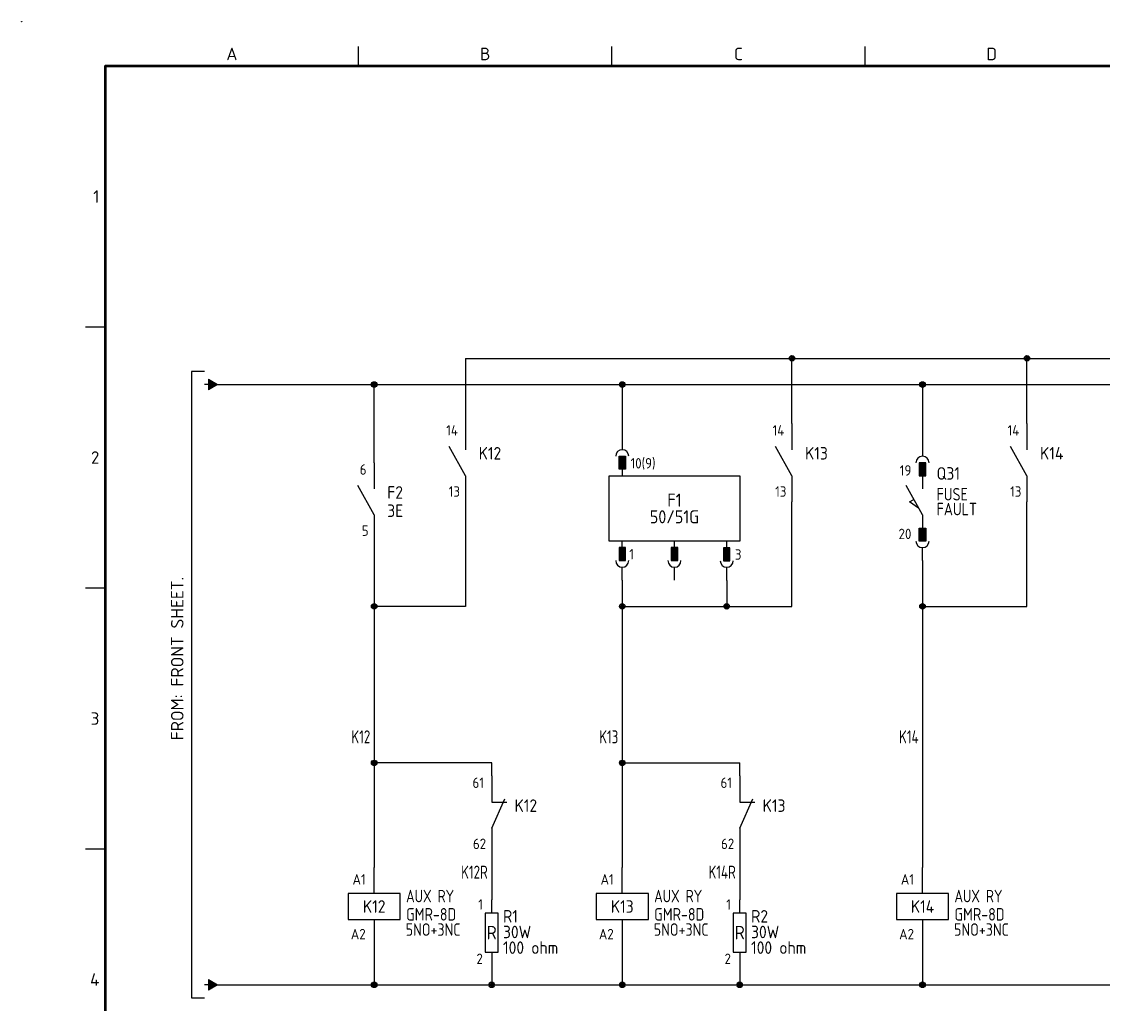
# Model space of a CAD drawing. Header units: millimetres. Extents: x 0 to 556, y 1 to 306.
# Drawn here: x 0 to 207.1, y 103.8 to 292 of the extents above; entities that cross this region are included whole.
import ezdxf
from ezdxf.enums import TextEntityAlignment as Align

# ---------------------------------------------------------------- set-up
doc = ezdxf.new("R2010")
doc.units = ezdxf.units.MM
for name, color, linetype in [('MISC', 7, 'Continuous'), ('Sheet Line', 3, 'Continuous'), ('Sheet Text', 2, 'Continuous'), ('SYMS', 7, 'Continuous'), ('TAGS', 7, 'Continuous'), ('TERMS', 7, 'Continuous'), ('WIRE_YELLOW', 2, 'Continuous'), ('WIREFIXED', 7, 'Continuous'), ('WIRENO', 7, 'Continuous')]:
    doc.layers.add(name, color=color, linetype=linetype)
doc.layers.add('Sheet Out Line', color=2, linetype='Continuous', lineweight=50)
doc.styles.add('WD', font='ISOCP2.shx')
doc.styles.add('WD_IEC', font='ISOCP2.shx', dxfattribs={"width": 1.1, "height": 2.4, "bigfont": 'whgtxt.shx'})

# ---------------------------------------------------------------- blocks, each defined once
blk = doc.blocks.new('LSSA3')
blk.add_circle((0, 292), 0.01)
at = {"layer": 'Sheet Line'}
for p, q in [((64.5, 283.5), (64.5, 287.25)), ((113, 283.5), (113, 287.25)), ((161.5, 283.5), (161.5, 287.25)), ((16, 233.5), (12.25, 233.5)), ((16, 183.5), (12.25, 183.5)), ((16, 133.5), (12.25, 133.5))]:
    blk.add_line(p, q, dxfattribs=at)
at = {"layer": 'Sheet Out Line'}
blk.add_lwpolyline([(16, 6.5), (404, 6.5), (404, 283.5), (16, 283.5)], close=True, dxfattribs=at)
at = {"style": 'WD_IEC', "width": 1.1}
for tag, height, p in [('DESC4', 2.4, (57.5, 39.5)), ('CUSTOMERS31', 3.8, (219, 38)), ('TITLE1', 3.6, (333, 37.5)), ('CUSTOMERS21', 3.8, (219, 35.25)), ('DESC3', 2.4, (57.5, 33.5)), ('CUSTOMERS32', 3.8, (219, 32.5)), ('TITLE2', 3.6, (333, 32.5)), ('CUSTOMERS22', 3.8, (219, 29.75)), ('TITLE3', 3.6, (333, 27.5)), ('RN', 3.5, (398, 28.75)), ('DESC2', 2.4, (57.5, 27.5)), ('CUSTOMERS33', 3.8, (219, 27)), ('DESC1', 2.4, (57.5, 21.5)), ('FILE', 2.4, (314, 18.5)), ('WORKNO', 3.5, (365.5, 18.5)), ('DESC0', 2.4, (57.5, 15.5)), ('SHN', 2.4, (395, 12)), ('TSH', 2.4, (401, 9))]:
    blk.add_attdef(tag, text='', height=height, dxfattribs=at).set_placement(p, align=Align.MIDDLE_CENTER)
at = {"style": 'WD_IEC'}
for tag, p in [('DATE4', (96.5, 39.5)), ('DRWN4', (111.5, 39.5)), ('DSGN4', (126.5, 39.5)), ('CHKD4', (141.5, 39.5)), ('APPD4', (156.5, 39.5)), ('DATE3', (96.5, 33.5)), ('DRWN3', (111.5, 33.5)), ('DSGN3', (126.5, 33.5)), ('CHKD3', (141.5, 33.5)), ('APPD3', (156.5, 33.5)), ('DATE2', (96.5, 27.5)), ('DRWN2', (111.5, 27.5)), ('DSGN2', (126.5, 27.5)), ('CHKD2', (141.5, 27.5)), ('APPD2', (156.5, 27.5)), ('DATE1', (96.5, 21.5)), ('DRWN1', (111.5, 21.5)), ('DSGN1', (126.5, 21.5)), ('CHKD1', (141.5, 21.5)), ('APPD1', (156.5, 21.5)), ('DATE0', (96.5, 15.5)), ('DRWN0', (111.5, 15.5)), ('DSGN0', (126.5, 15.5)), ('CHKD0', (141.5, 15.5)), ('APPD0', (156.5, 15.5))]:
    blk.add_attdef(tag, text='', height=2.4, dxfattribs=at).set_placement(p, align=Align.MIDDLE_CENTER)
at = {"style": 'WD_IEC', "width": 1.1}
for tag, p in [('DWG1ST', (345, 10.5)), ('DWGNO', (373.49, 10.5))]:
    blk.add_attdef(tag, text='', height=3.5, dxfattribs=at).set_placement(p, align=Align.MIDDLE_LEFT)
at = {"style": 'WD_IEC', "width": 1.1, "flags": 9}
blk.add_attdef('WD_TB', (0, 0), '', height=2.4, dxfattribs=at)
at = {"layer": 'Sheet Text', "style": 'WD_IEC', "width": 1.1}
for s, p in [('A', (40.25, 284.62)), ('B', (88.75, 284.62)), ('C', (137.25, 284.62)), ('D', (185.75, 284.62))]:
    blk.add_text(s, height=2.4, dxfattribs=at).set_placement(p, align=Align.CENTER)
for s, p in [('1', (14.88, 258.5)), ('2', (14.88, 208.5)), ('3', (14.88, 158.5)), ('4', (14.88, 108.5))]:
    blk.add_text(s, height=2.4, dxfattribs=at).set_placement(p, align=Align.MIDDLE_RIGHT)
blk = doc.blocks.new('HONF1N')
blk.add_hatch(color=256).paths.add_polyline_path([(0.768, 1), (0.768, -1), (2.5, 0)])
at = {"lineweight": 0, "flags": 128}
for points in [[(0.768, 1), (2.5, 0)], [(0.768, 1), (0.768, -1), (2.5, 0)]]:
    blk.add_lwpolyline(points, dxfattribs=at)
at = {"flags": 128}
blk.add_lwpolyline([(0.768, 0), (0, 0)], dxfattribs=at)
at = {"style": 'WD', "flags": 1}
for tag, p in [('X2TERM01', (0.768, 0)), ('X8TERM02', (2.5, 0))]:
    blk.add_attdef(tag, p, '', height=0.08, rotation=90, dxfattribs=at)
blk = doc.blocks.new('VB422_AUXCONTACT1')
for p, q in [((0, 7.5), (0, 2.5)), ((0, -2.5), (2.5, 3.12)), ((0, 2.5), (2.87, 2.5)), ((0, -2.5), (0, -7.5))]:
    blk.add_line(p, q)
at = {"linetype": 'Continuous', "style": 'WD_IEC'}
for tag, p in [('TERM01', (-1.47, 5.21)), ('TERM02', (-1.06, -6.5))]:
    blk.add_attdef(tag, text='', height=2, dxfattribs=at).set_placement(p, align=Align.RIGHT)
at = {"style": 'WD_IEC', "flags": 1}
for tag, p, height in [('X2TERM01', (0, 7.5), 0.34), ('X4LINK', (-0.55, 0), 0.32), ('X1LINK', (1.92, 0), 0.32), ('X8TERM02', (0, -7.5), 0.34)]:
    blk.add_attdef(tag, p, '', height=height, dxfattribs=at)
at = {"style": 'WD_IEC'}
for tag, p in [('TAG2', (4.38, 0.62)), ('TEXT1', (4.38, -2.89)), ('TEXT2', (4.38, -6.09))]:
    blk.add_attdef(tag, p, '', height=2.4, dxfattribs=at)
for tag, p in [('INST', (-2.43, -9.12)), ('LOC', (-2.58, -10.73))]:
    blk.add_attdef(tag, text='', height=1, dxfattribs=at).set_placement(p, align=Align.RIGHT)
at = {"style": 'WD_IEC', "flags": 1}
for tag, p in [('XREF', (-2.58, -12.19)), ('CONTACT', (-2.6, -15.24)), ('FAMILY', (-2.53, -13.64))]:
    blk.add_attdef(tag, text='', height=1, dxfattribs=at).set_placement(p, align=Align.RIGHT)
blk = doc.blocks.new('VF41_RES1')
for p, q in [((0, 3.75), (0, 6.25)), ((0, -3.75), (0, -6.25))]:
    blk.add_line(p, q)
blk.add_lwpolyline([(-1.25, 3.75), (-1.25, -3.75), (1.25, -3.75), (1.25, 3.75)], close=True)
at = {"style": 'WD_IEC'}
for tag, p in [('TERM01', (-1.69, 4.39)), ('TERM02', (-1.69, -6.03))]:
    blk.add_attdef(tag, text='', height=2, dxfattribs=at).set_placement(p, align=Align.RIGHT)
at = {"style": 'WD_IEC', "flags": 1}
for tag, p in [('X2TERM01', (0, 6.25)), ('X8TERM02', (0, -6.25))]:
    blk.add_attdef(tag, p, '', height=0.32, dxfattribs=at)
at = {"style": 'WD_IEC'}
for tag, p in [('TAG1', (2.17, 3.12)), ('RATING1', (2.17, 0.12)), ('RATING2', (2.17, -2.88))]:
    blk.add_attdef(tag, text='', height=2.4, dxfattribs=at).set_placement(p, align=Align.MIDDLE_LEFT)
blk.add_attdef('TEXT', text='', height=2.6, dxfattribs=at).set_placement((0, 0), align=Align.MIDDLE_CENTER)
at = {"style": 'WD_IEC', "flags": 1}
for tag, p in [('INST', (-1.3, -7.89)), ('LOC', (-1.33, -9.19)), ('FAMILY', (-1.21, -10.57)), ('MFG', (-1.13, -12.11)), ('CAT', (-1.16, -13.41)), ('ASSYCODE', (-1.04, -14.8))]:
    blk.add_attdef(tag, text='', height=1, dxfattribs=at).set_placement(p, align=Align.RIGHT)
blk = doc.blocks.new('VJ11_AUXRY_Q1')
for p, q in [((0, 2.5), (0, 7.5)), ((0, -2.5), (0, -7.5))]:
    blk.add_line(p, q)
blk.add_lwpolyline([(-5, 2.5), (-5, -2.5), (5, -2.5), (5, 2.5)], close=True)
at = {"style": 'WD_IEC', "flags": 1}
for tag, p, height in [('X2TERM01', (0, 7.5), 0.32), ('X4LINK', (-5, 0), 0.32), ('X1LINK', (5, 0), 0.32), ('INST', (2.17, -4.46), 1), ('LOC', (2.14, -5.76), 1), ('FAMILY', (2.27, -7.15), 1), ('X8TERM02', (0, -7.5), 0.32), ('MFG', (2.34, -8.68), 1), ('ASSYCODE', (2.25, -11.11), 1), ('CAT', (2.31, -9.98), 1), ('WDTAGALT', (2.25, -12.35), 1), ('PEER_PINLIST', (2.25, -13.65), 1)]:
    blk.add_attdef(tag, p, '', height=height, dxfattribs=at)
at = {"style": 'WD_IEC'}
for tag, p in [('TERM01', (-1.63, 4.2)), ('TERM02', (-1.63, -6.29))]:
    blk.add_attdef(tag, text='', height=2, dxfattribs=at).set_placement(p, align=Align.RIGHT)
for tag, p, width in [('RATING12', (6.11, 0.8), 0.85), ('RATING11', (6.11, -2.7), 0.9), ('RATING1', (6.04, -5.62), 0.9)]:
    blk.add_attdef(tag, p, '', height=2.4, dxfattribs=dict(at, width=width))
blk.add_attdef('TAG1', text='', height=2.4, dxfattribs=at).set_placement((0, 0), align=Align.MIDDLE_CENTER)
at = {"lineweight": 9, "style": 'WD_IEC'}
for tag, p in [('NO', (-5.5, -16.5)), ('NC', (-5.5, -20))]:
    blk.add_attdef(tag, text='', height=2.5, dxfattribs=at).set_placement(p, align=Align.TOP_RIGHT)
for tag, p in [('XREFNO', (-4, -16.5)), ('XREFNC', (-4, -20))]:
    blk.add_attdef(tag, text='', height=2.5, dxfattribs=at).set_placement(p, align=Align.TOP_LEFT)
blk = doc.blocks.new('WD_WNV')
at = {"linetype": 'Continuous', "style": 'WD_IEC', "width": 0.8}
blk.add_attdef('WIRENO', text='', height=2.5, rotation=90, dxfattribs=at).set_placement((-0.75, 0), align=Align.CENTER)
at = {"style": 'WD_IEC', "flags": 1}
for tag, p in [('W08USER', (-1, 0.375)), ('W04USER', (-1, 0.875)), ('W05USER', (-1, 0.75)), ('W09USER', (-1, 0.25)), ('W03USER', (-1, 1)), ('W06USER', (-1, 0.625)), ('W07USER', (-1, 0.5)), ('W02USER', (-1, 1.125)), ('W01USER', (-1, 1.25)), ('W10USER', (-1, 0.125))]:
    blk.add_attdef(tag, text='', height=0.08, dxfattribs=at).set_placement(p, align=Align.CENTER)
blk = doc.blocks.new('WDDOT')
for radius in [0.529, 0.33, 0.164]:
    blk.add_circle((0, 0), radius)
blk = doc.blocks.new('VA221_PFCHECKER2')
for p, q in [((0, 11.25), (0, 8.75)), ((0, 6.25), (0, 2.5)), ((0, -2.5), (-3.12, 3.12)), ((-2.5, 0), (-1.65, 0.47)), ((-0.74, -1.18), (-2.5, 0)), ((0, -2.5), (0, -5)), ((0, -11.25), (0, -8.75))]:
    blk.add_line(p, q)
for points in [[(0.62, 7.5), (-0.62, 7.5), (-0.62, 5), (0.62, 5)], [(0.62, -7.5), (-0.62, -7.5), (-0.62, -5), (0.62, -5)]]:
    blk.add_lwpolyline(points, close=True)
for centre, start, end in [((0, 7.5), 0, 180), ((0, -7.5), 180, 0)]:
    blk.add_arc(centre, 1.25, start, end)
for points in [[(0.62, 5), (0.62, 7.5), (-0.62, 5), (-0.62, 7.5)], [(0.62, -5), (0.62, -7.5), (-0.62, -5), (-0.62, -7.5)]]:
    blk.add_solid(points)
at = {"flags": 1}
for tag, p, height, style in [('X2TERM01', (0, 11.25), 0.08, 'WD'), ('X1LINK', (0, 0), 0.32, 'WD_IEC'), ('X8TERM02', (0, -11.25), 0.08, 'WD')]:
    blk.add_attdef(tag, p, '', height=height, dxfattribs=dict(at, style=style))
at = {"style": 'WD_IEC'}
for tag, p in [('TERM01', (-2.13, 5.04)), ('TERM02', (-2.13, -7.13))]:
    blk.add_attdef(tag, text='', height=2, dxfattribs=at).set_placement(p, align=Align.RIGHT)
blk.add_attdef('TAG2', text='', height=2.4, dxfattribs=at).set_placement((2.69, 5.46), align=Align.MIDDLE_LEFT)
at = {"style": 'WD_IEC', "width": 0.9}
for tag, p in [('TEXT1', (2.69, 1.47)), ('TEXT2', (2.69, -1.37))]:
    blk.add_attdef(tag, text='', height=2.4, dxfattribs=at).set_placement(p, align=Align.MIDDLE_LEFT)
at = {"style": 'WD_IEC', "flags": 1}
blk.add_attdef('XREF', text='', height=1.8, dxfattribs=at).set_placement((2.69, -3.73), align=Align.MIDDLE_LEFT)
for tag, p in [('INST', (-2.37, -9.97)), ('LOC', (-2.4, -11.27)), ('FAMILY', (-2.27, -12.66)), ('PINLIST_TYPE', (-2.27, -13.9))]:
    blk.add_attdef(tag, text='', height=1, dxfattribs=at).set_placement(p, align=Align.RIGHT)
blk = doc.blocks.new('VB421_AUXCONTACT1')
for p, q in [((0, 7.5), (0, 2.5)), ((0, -2.5), (-3.12, 3.12)), ((0, -2.5), (0, -7.5))]:
    blk.add_line(p, q)
at = {"linetype": 'Continuous', "style": 'WD_IEC'}
for tag, p in [('TERM01', (-1.47, 5.21)), ('TERM02', (-1.06, -6.5))]:
    blk.add_attdef(tag, text='', height=2, dxfattribs=at).set_placement(p, align=Align.RIGHT)
at = {"style": 'WD_IEC', "flags": 1}
for tag, p, height in [('X2TERM01', (0, 7.5), 0.34), ('X4LINK', (-2.75, 0), 0.32), ('X1LINK', (0, 0), 0.34), ('X8TERM02', (0, -7.5), 0.34)]:
    blk.add_attdef(tag, p, '', height=height, dxfattribs=at)
at = {"style": 'WD_IEC'}
for tag, p in [('TAG2', (2.5, 0.62)), ('TEXT1', (2.5, -2.89)), ('TEXT2', (2.5, -6.09))]:
    blk.add_attdef(tag, p, '', height=2.4, dxfattribs=at)
for tag, p in [('INST', (-2.43, -9.12)), ('LOC', (-2.58, -10.73))]:
    blk.add_attdef(tag, text='', height=1, dxfattribs=at).set_placement(p, align=Align.RIGHT)
at = {"style": 'WD_IEC', "flags": 1}
for tag, p in [('XREF', (-2.58, -12.19)), ('CONTACT', (-2.6, -15.24)), ('FAMILY', (-2.53, -13.64))]:
    blk.add_attdef(tag, text='', height=1, dxfattribs=at).set_placement(p, align=Align.RIGHT)
blk = doc.blocks.new('VG22_OCR1')
for p, q in [((0, 0), (0, -2.5)), ((0, -6.25), (0, -7.5)), ((0, -21.25), (0, -20)), ((10, -21.25), (10, -20)), ((20, -21.27), (20, -20.02)), ((0, -27.5), (0, -25)), ((10, -27.5), (10, -25)), ((20, -27.52), (20, -25.02))]:
    blk.add_line(p, q)
for points in [[(-0.62, -3.75), (0.62, -3.75), (0.62, -6.25), (-0.62, -6.25)], [(-2.5, -7.5), (22.5, -7.5), (22.5, -20), (-2.5, -20)], [(-0.62, -23.75), (0.62, -23.75), (0.62, -21.25), (-0.62, -21.25)], [(9.38, -23.75), (10.62, -23.75), (10.62, -21.25), (9.38, -21.25)], [(19.37, -23.77), (20.62, -23.77), (20.62, -21.27), (19.37, -21.27)]]:
    blk.add_lwpolyline(points, close=True)
for centre, start, end in [((0, -3.75), 0, 180), ((0, -23.75), 180, 0), ((10, -23.75), 180, 0), ((20, -23.77), 180, 0)]:
    blk.add_arc(centre, 1.25, start, end)
for points in [[(-0.62, -6.25), (-0.62, -3.75), (0.62, -6.25), (0.62, -3.75)], [(-0.62, -21.25), (-0.62, -23.75), (0.62, -21.25), (0.62, -23.75)], [(9.38, -21.25), (9.38, -23.75), (10.62, -21.25), (10.62, -23.75)], [(19.37, -21.27), (19.37, -23.77), (20.62, -21.27), (20.62, -23.77)]]:
    blk.add_solid(points)
at = {"style": 'WD', "flags": 1}
for tag, p in [('X2TERM01', (0, 0)), ('X8TERM02', (0, -27.5)), ('X8TERM03', (10, -27.5)), ('X8TERM04', (20, -27.52))]:
    blk.add_attdef(tag, p, '', height=0.32, dxfattribs=at)
at = {"linetype": 'Continuous', "style": 'WD'}
for tag, p in [('TERM01', (1.58, -6.1)), ('TERM02', (1.34, -23.5)), ('TERM03', (11.57, -23.54)), ('TERM04', (21.57, -23.56))]:
    blk.add_attdef(tag, p, '', height=2, dxfattribs=at)
at = {"style": 'WD'}
for tag, p in [('TAG2', (10, -12.15)), ('RATING12', (10, -15.35))]:
    blk.add_attdef(tag, text='', height=2.5, dxfattribs=at).set_placement(p, align=Align.MIDDLE_CENTER)
at = {"style": 'WD', "flags": 1}
for tag, p in [('INST', (-3.57, -16.07)), ('LOC', (-3.62, -17.38)), ('XREF', (-3.62, -18.73)), ('FAMILY', (-3.62, -20.05))]:
    blk.add_attdef(tag, text='', height=1, dxfattribs=at).set_placement(p, align=Align.RIGHT)

msp = doc.modelspace()

# ---------------------------------------------------------------- linework, layer by layer
at = {"linetype": 'Continuous'}
for p, q in [((35, 225), (32.5, 225)), ((32.5, 225), (32.5, 105)), ((32.5, 105), (35, 105))]:
    msp.add_line(p, q, dxfattribs=at)
at = {"layer": 'WIRE_YELLOW', "linetype": 'Continuous'}
for p, q in [((85, 227.5), (85, 215)), ((85, 227.5), (387.5, 227.5)), ((147.5, 215), (147.5, 227.5)), ((192.5, 215), (192.5, 227.5)), ((37.5, 222.5), (37.5, 222.5)), ((37.5, 222.5), (390, 222.5)), ((67.5, 207.5), (67.5, 222.5)), ((115, 222.5), (115, 212.5)), ((172.5, 222.5), (172.5, 211.25)), ((85, 200), (85, 180)), ((147.5, 180), (147.5, 200)), ((192.5, 180), (192.5, 200)), ((67.5, 192.5), (67.5, 180)), ((172.5, 188.75), (172.5, 130)), ((115, 185), (115, 130)), ((135, 184.98), (135, 180)), ((85, 180), (67.5, 180)), ((67.5, 180), (67.5, 130)), ((115, 180), (147.5, 180)), ((172.5, 180), (192.5, 180)), ((90, 150), (67.5, 150)), ((90, 147.5), (90, 150)), ((115, 150), (137.5, 150)), ((137.5, 147.5), (137.5, 150)), ((90, 132.5), (90, 123.75)), ((137.5, 132.5), (137.5, 123.75)), ((67.5, 115), (67.5, 107.5)), ((115, 115), (115, 107.5)), ((172.5, 115), (172.5, 107.5)), ((90, 111.25), (90, 107.5)), ((137.5, 111.25), (137.5, 107.5)), ((37.5, 107.5), (390, 107.5))]:
    msp.add_line(p, q, dxfattribs=at)

# ---------------------------------------------------------------- block references
at = {"linetype": 'Continuous'}
msp.add_blockref('LSSA3', (0, 0), dxfattribs=at)
at = {"layer": 'SYMS', "linetype": 'Continuous'}
for name, p in [('WDDOT', (147.5, 227.5)), ('WDDOT', (192.5, 227.5)), ('HONF1N', (35, 222.5)), ('WDDOT', (67.5, 222.5)), ('WDDOT', (115, 222.5)), ('WDDOT', (172.5, 222.5)), ('WDDOT', (67.5, 180)), ('WDDOT', (115, 180)), ('WDDOT', (135, 180)), ('WDDOT', (172.5, 180)), ('WDDOT', (67.5, 150)), ('WDDOT', (115, 150)), ('HONF1N', (35, 107.5)), ('WDDOT', (67.5, 107.5)), ('WDDOT', (90, 107.5)), ('WDDOT', (115, 107.5)), ('WDDOT', (137.5, 107.5)), ('WDDOT', (172.5, 107.5))]:
    msp.add_blockref(name, p, dxfattribs=at)
ref = msp.add_blockref('VB421_AUXCONTACT1', (85, 207.5), dxfattribs=at)
ref.add_attrib('TERM02', '13', dxfattribs={"layer": 'TERMS', "linetype": 'Continuous', "height": 2, "style": 'WD_IEC'}).set_placement((83.94, 201), align=Align.RIGHT)
ref.add_attrib('TERM01', '14', dxfattribs={"layer": 'TERMS', "linetype": 'Continuous', "height": 2, "style": 'WD_IEC'}).set_placement((83.53, 212.71), align=Align.RIGHT)
ref.add_attrib('TAG2', 'K12', (87.5, 208.12), dxfattribs={"layer": 'TAGS', "height": 2.4, "style": 'WD_IEC'})
ref = msp.add_blockref('VB421_AUXCONTACT1', (147.5, 207.5), dxfattribs=at)
ref.add_attrib('TERM02', '13', dxfattribs={"layer": 'TERMS', "linetype": 'Continuous', "height": 2, "style": 'WD_IEC'}).set_placement((146.44, 201), align=Align.RIGHT)
ref.add_attrib('TERM01', '14', dxfattribs={"layer": 'TERMS', "linetype": 'Continuous', "height": 2, "style": 'WD_IEC'}).set_placement((146.03, 212.71), align=Align.RIGHT)
ref.add_attrib('TAG2', 'K13', (150, 208.12), dxfattribs={"layer": 'TAGS', "height": 2.4, "style": 'WD_IEC'})
ref = msp.add_blockref('VB421_AUXCONTACT1', (192.5, 207.5), dxfattribs=at)
ref.add_attrib('TERM02', '13', dxfattribs={"layer": 'TERMS', "linetype": 'Continuous', "height": 2, "style": 'WD_IEC'}).set_placement((191.44, 201), align=Align.RIGHT)
ref.add_attrib('TERM01', '14', dxfattribs={"layer": 'TERMS', "linetype": 'Continuous', "height": 2, "style": 'WD_IEC'}).set_placement((191.03, 212.71), align=Align.RIGHT)
ref.add_attrib('TAG2', 'K14', (195, 208.12), dxfattribs={"layer": 'TAGS', "height": 2.4, "style": 'WD_IEC'})
ref = msp.add_blockref('VG22_OCR1', (115, 212.5), dxfattribs=at)
ref.add_attrib('TERM01', '10(9)', (116.58, 206.4), dxfattribs={"layer": 'TERMS', "linetype": 'Continuous', "height": 2, "style": 'WD'})
ref.add_attrib('TAG2', 'F1', dxfattribs={"layer": 'TAGS', "height": 2.5, "style": 'WD'}).set_placement((125, 200.35), align=Align.MIDDLE_CENTER)
ref.add_attrib('TERM04', '3', (136.57, 188.94), dxfattribs={"layer": 'TERMS', "linetype": 'Continuous', "height": 2, "style": 'WD'})
ref.add_attrib('TERM02', '1', (116.34, 189), dxfattribs={"layer": 'TERMS', "linetype": 'Continuous', "height": 2, "style": 'WD'})
ref.add_attrib('RATING12', '50/51G', dxfattribs={"layer": 'MISC', "height": 2.5, "style": 'WD'}).set_placement((125, 197.15), align=Align.MIDDLE_CENTER)
ref = msp.add_blockref('VA221_PFCHECKER2', (172.5, 200), dxfattribs=at)
ref.add_attrib('TEXT2', 'FAULT', dxfattribs={"layer": 'MISC', "height": 2.4, "style": 'WD_IEC', "width": 0.9}).set_placement((175.19, 198.63), align=Align.MIDDLE_LEFT)
ref.add_attrib('TERM02', '20', dxfattribs={"layer": 'TERMS', "height": 2, "style": 'WD_IEC'}).set_placement((170.37, 192.87), align=Align.RIGHT)
ref.add_attrib('TERM01', '19', dxfattribs={"layer": 'TERMS', "height": 2, "style": 'WD_IEC'}).set_placement((170.37, 205.04), align=Align.RIGHT)
ref.add_attrib('TAG2', 'Q31', dxfattribs={"layer": 'TAGS', "height": 2.4, "style": 'WD_IEC'}).set_placement((175.19, 205.46), align=Align.MIDDLE_LEFT)
ref.add_attrib('TEXT1', 'FUSE', dxfattribs={"layer": 'MISC', "height": 2.4, "style": 'WD_IEC', "width": 0.9}).set_placement((175.19, 201.47), align=Align.MIDDLE_LEFT)
ref = msp.add_blockref('VB421_AUXCONTACT1', (67.5, 200), dxfattribs=at)
ref.add_attrib('TEXT1', '3E', (70, 197.11), dxfattribs={"layer": 'MISC', "height": 2.4, "style": 'WD_IEC'})
ref.add_attrib('TERM02', '5', dxfattribs={"layer": 'TERMS', "linetype": 'Continuous', "height": 2, "style": 'WD_IEC'}).set_placement((66.44, 193.5), align=Align.RIGHT)
ref.add_attrib('TERM01', '6', dxfattribs={"layer": 'TERMS', "linetype": 'Continuous', "height": 2, "style": 'WD_IEC'}).set_placement((66.03, 205.21), align=Align.RIGHT)
ref.add_attrib('TAG2', 'F2', (70, 200.62), dxfattribs={"layer": 'TAGS', "height": 2.4, "style": 'WD_IEC'})
ref = msp.add_blockref('VB422_AUXCONTACT1', (90, 140), dxfattribs=at)
ref.add_attrib('TERM02', '62', dxfattribs={"layer": 'TERMS', "linetype": 'Continuous', "height": 2, "style": 'WD_IEC'}).set_placement((88.94, 133.5), align=Align.RIGHT)
ref.add_attrib('TERM01', '61', dxfattribs={"layer": 'TERMS', "linetype": 'Continuous', "height": 2, "style": 'WD_IEC'}).set_placement((88.53, 145.21), align=Align.RIGHT)
ref.add_attrib('TAG2', 'K12', (94.37, 140.62), dxfattribs={"layer": 'TAGS', "height": 2.4, "style": 'WD_IEC'})
ref = msp.add_blockref('VB422_AUXCONTACT1', (137.5, 140), dxfattribs=at)
ref.add_attrib('TERM02', '62', dxfattribs={"layer": 'TERMS', "linetype": 'Continuous', "height": 2, "style": 'WD_IEC'}).set_placement((136.44, 133.5), align=Align.RIGHT)
ref.add_attrib('TERM01', '61', dxfattribs={"layer": 'TERMS', "linetype": 'Continuous', "height": 2, "style": 'WD_IEC'}).set_placement((136.03, 145.21), align=Align.RIGHT)
ref.add_attrib('TAG2', 'K13', (141.88, 140.62), dxfattribs={"layer": 'TAGS', "height": 2.4, "style": 'WD_IEC'})
ref = msp.add_blockref('VJ11_AUXRY_Q1', (67.5, 122.5), dxfattribs=at)
ref.add_attrib('RATING1', '5NO+3NC', (73.54, 116.88), dxfattribs={"layer": 'MISC', "height": 2.4, "style": 'WD_IEC', "width": 0.9})
ref.add_attrib('RATING11', 'GMR-8D', (73.61, 119.8), dxfattribs={"layer": 'MISC', "height": 2.4, "style": 'WD_IEC', "width": 0.9})
ref.add_attrib('RATING12', 'AUX RY', (73.61, 123.3), dxfattribs={"layer": 'MISC', "height": 2.4, "style": 'WD_IEC', "width": 0.85})
ref.add_attrib('TAG1', 'K12', dxfattribs={"layer": 'TAGS', "height": 2.4, "style": 'WD_IEC'}).set_placement((67.5, 122.5), align=Align.MIDDLE_CENTER)
ref.add_attrib('TERM02', 'A2', dxfattribs={"layer": 'TERMS', "height": 2, "style": 'WD_IEC'}).set_placement((65.87, 116.21), align=Align.RIGHT)
ref.add_attrib('TERM01', 'A1', dxfattribs={"layer": 'TERMS', "height": 2, "style": 'WD_IEC'}).set_placement((65.87, 126.7), align=Align.RIGHT)
ref = msp.add_blockref('VJ11_AUXRY_Q1', (115, 122.5), dxfattribs=at)
ref.add_attrib('RATING1', '5NO+3NC', (121.04, 116.88), dxfattribs={"layer": 'MISC', "height": 2.4, "style": 'WD_IEC', "width": 0.9})
ref.add_attrib('RATING11', 'GMR-8D', (121.11, 119.8), dxfattribs={"layer": 'MISC', "height": 2.4, "style": 'WD_IEC', "width": 0.9})
ref.add_attrib('RATING12', 'AUX RY', (121.11, 123.3), dxfattribs={"layer": 'MISC', "height": 2.4, "style": 'WD_IEC', "width": 0.85})
ref.add_attrib('TAG1', 'K13', dxfattribs={"layer": 'TAGS', "height": 2.4, "style": 'WD_IEC'}).set_placement((115, 122.5), align=Align.MIDDLE_CENTER)
ref.add_attrib('TERM02', 'A2', dxfattribs={"layer": 'TERMS', "height": 2, "style": 'WD_IEC'}).set_placement((113.37, 116.21), align=Align.RIGHT)
ref.add_attrib('TERM01', 'A1', dxfattribs={"layer": 'TERMS', "height": 2, "style": 'WD_IEC'}).set_placement((113.37, 126.7), align=Align.RIGHT)
ref = msp.add_blockref('VJ11_AUXRY_Q1', (172.5, 122.5), dxfattribs=at)
ref.add_attrib('RATING1', '5NO+3NC', (178.54, 116.88), dxfattribs={"layer": 'MISC', "height": 2.4, "style": 'WD_IEC', "width": 0.9})
ref.add_attrib('RATING11', 'GMR-8D', (178.61, 119.8), dxfattribs={"layer": 'MISC', "height": 2.4, "style": 'WD_IEC', "width": 0.9})
ref.add_attrib('RATING12', 'AUX RY', (178.61, 123.3), dxfattribs={"layer": 'MISC', "height": 2.4, "style": 'WD_IEC', "width": 0.85})
ref.add_attrib('TAG1', 'K14', dxfattribs={"layer": 'TAGS', "height": 2.4, "style": 'WD_IEC'}).set_placement((172.5, 122.5), align=Align.MIDDLE_CENTER)
ref.add_attrib('TERM02', 'A2', dxfattribs={"layer": 'TERMS', "height": 2, "style": 'WD_IEC'}).set_placement((170.87, 116.21), align=Align.RIGHT)
ref.add_attrib('TERM01', 'A1', dxfattribs={"layer": 'TERMS', "height": 2, "style": 'WD_IEC'}).set_placement((170.87, 126.7), align=Align.RIGHT)
ref = msp.add_blockref('VF41_RES1', (90, 117.5), dxfattribs=at)
ref.add_attrib('RATING2', '100 ohm', dxfattribs={"layer": 'MISC', "height": 2.4, "style": 'WD_IEC'}).set_placement((92.17, 114.62), align=Align.MIDDLE_LEFT)
ref.add_attrib('RATING1', '30W', dxfattribs={"layer": 'MISC', "height": 2.4, "style": 'WD_IEC'}).set_placement((92.17, 117.62), align=Align.MIDDLE_LEFT)
ref.add_attrib('TAG1', 'R1', dxfattribs={"layer": 'TAGS', "height": 2.4, "style": 'WD_IEC'}).set_placement((92.17, 120.62), align=Align.MIDDLE_LEFT)
ref.add_attrib('TERM02', '2', dxfattribs={"layer": 'TERMS', "height": 2, "style": 'WD_IEC'}).set_placement((88.31, 111.47), align=Align.RIGHT)
ref.add_attrib('TERM01', '1', dxfattribs={"layer": 'TERMS', "height": 2, "style": 'WD_IEC'}).set_placement((88.31, 121.89), align=Align.RIGHT)
ref.add_attrib('TEXT', 'R', dxfattribs={"layer": 'MISC', "height": 2.6, "style": 'WD_IEC'}).set_placement((90, 117.5), align=Align.MIDDLE_CENTER)
ref = msp.add_blockref('VF41_RES1', (137.5, 117.5), dxfattribs=at)
ref.add_attrib('RATING2', '100 ohm', dxfattribs={"layer": 'MISC', "height": 2.4, "style": 'WD_IEC'}).set_placement((139.67, 114.62), align=Align.MIDDLE_LEFT)
ref.add_attrib('RATING1', '30W', dxfattribs={"layer": 'MISC', "height": 2.4, "style": 'WD_IEC'}).set_placement((139.67, 117.62), align=Align.MIDDLE_LEFT)
ref.add_attrib('TAG1', 'R2', dxfattribs={"layer": 'TAGS', "height": 2.4, "style": 'WD_IEC'}).set_placement((139.67, 120.62), align=Align.MIDDLE_LEFT)
ref.add_attrib('TERM02', '2', dxfattribs={"layer": 'TERMS', "height": 2, "style": 'WD_IEC'}).set_placement((135.81, 111.47), align=Align.RIGHT)
ref.add_attrib('TERM01', '1', dxfattribs={"layer": 'TERMS', "height": 2, "style": 'WD_IEC'}).set_placement((135.81, 121.89), align=Align.RIGHT)
ref.add_attrib('TEXT', 'R', dxfattribs={"layer": 'MISC', "height": 2.6, "style": 'WD_IEC'}).set_placement((137.5, 117.5), align=Align.MIDDLE_CENTER)
at = {"layer": 'WIREFIXED', "linetype": 'Continuous'}
ref = msp.add_blockref('WD_WNV', (67.5, 155), dxfattribs=at)
ref.add_attrib('WIRENOF', 'K12', dxfattribs={"linetype": 'Continuous', "height": 2.5, "style": 'WD_IEC', "width": 0.8}).set_placement((66.75, 155), align=Align.MIDDLE_RIGHT)
ref = msp.add_blockref('WD_WNV', (115, 155), dxfattribs=at)
ref.add_attrib('WIRENOF', 'K13', dxfattribs={"linetype": 'Continuous', "height": 2.5, "style": 'WD_IEC', "width": 0.8}).set_placement((114.25, 155), align=Align.MIDDLE_RIGHT)
ref = msp.add_blockref('WD_WNV', (172.5, 155), dxfattribs=at)
ref.add_attrib('WIRENOF', 'K14', dxfattribs={"linetype": 'Continuous', "height": 2.5, "style": 'WD_IEC', "width": 0.8}).set_placement((171.75, 155), align=Align.MIDDLE_RIGHT)
ref = msp.add_blockref('WD_WNV', (90, 129.08), dxfattribs=at)
ref.add_attrib('WIRENOF', 'K12R', dxfattribs={"linetype": 'Continuous', "height": 2.5, "style": 'WD_IEC', "width": 0.8}).set_placement((89.25, 129.08), align=Align.MIDDLE_RIGHT)
at = {"layer": 'WIRENO', "linetype": 'Continuous'}
ref = msp.add_blockref('WD_WNV', (137.5, 129.08), dxfattribs=at)
ref.add_attrib('WIRENO', 'K14R', dxfattribs={"linetype": 'Continuous', "height": 2.5, "style": 'WD_IEC', "width": 0.8}).set_placement((136.75, 129.08), align=Align.MIDDLE_RIGHT)

# ---------------------------------------------------------------- texts
at = {"linetype": 'Continuous', "insert": (30.99, 170), "char_height": 2.4, "width": 67.5, "attachment_point": 8, "rotation": 90, "style": 'WD_IEC'}
msp.add_mtext('FROM: FRONT SHEET.^I', dxfattribs=at)

doc.saveas('drawing.dxf')
